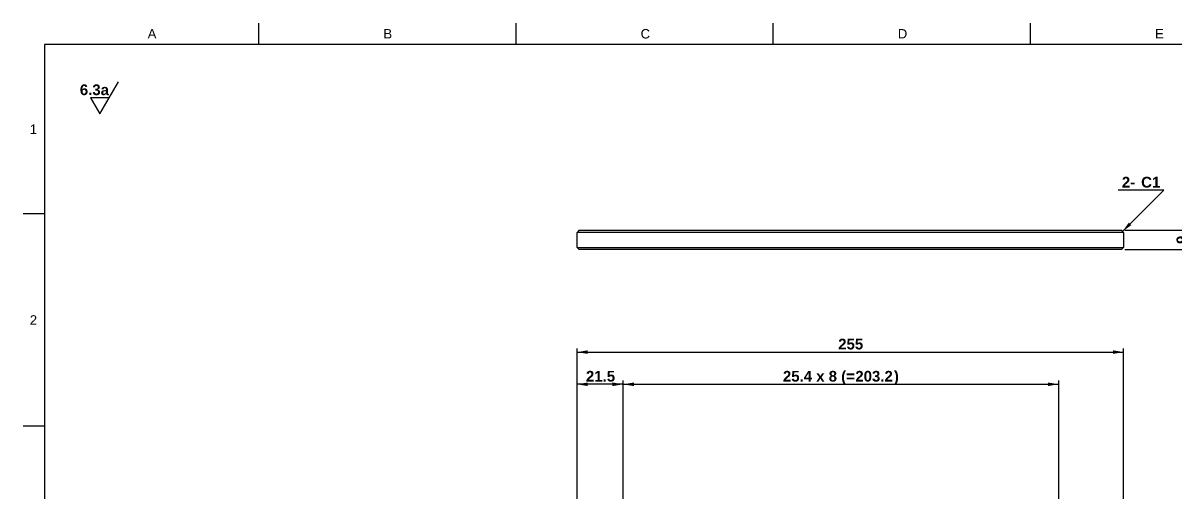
# Model space of a CAD drawing. Header units: millimetres. Extents: x 0 to 416, y -34 to 292.
# Drawn here: x 5 to 274, y 182.4 to 292 of the extents above; entities that cross this region are included whole.
import ezdxf
from ezdxf.entities.mleader import LeaderData, LeaderLine
from ezdxf.enums import TextEntityAlignment as Align
from ezdxf.math import Vec2, Vec3

# ---------------------------------------------------------------- set-up
doc = ezdxf.new("R2010")
doc.units = ezdxf.units.MM
for name, color, linetype in [('Default', 7, 'Continuous'), ('MEC-000096833', 7, 'Continuous'), ('Template', 7, 'Continuous')]:
    doc.layers.add(name, color=color, linetype=linetype)
doc.styles.add('SEACAD_Arial', font='')
doc.styles.add('SEACAD_ArialB', font='arialbd.ttf')
doc.styles.get('SEACAD_Arial').set_extended_font_data('Arial')
doc.dimstyles.new('Call', dxfattribs={"dimtxt": 2.5, "dimasz": 2.5, "dimexe": 0.875, "dimexo": 0.75, "dimtad": 1, "dimdec": 3, "dimlfac": 2, "dimdsep": 46, "dimtxsty": 'SEACAD_Arial', "dimblk1": '_SE_FILLED', "dimblk2": '_SE_FILLED', "dimsah": 1, "dimcen": 1.25, "dimadec": 3, "dimazin": 0, "dimtfac": 0.5, "dimtdec": 4, "dimtmove": 0, "dimatfit": 3, "dimfxl": 1, "dimarcsym": 0})

# ---------------------------------------------------------------- blocks, each defined once
blk = doc.blocks.new('SEANNOT_GROUP239')
at = {"layer": 'Default', "color": 7, "linetype": 'Continuous'}
for p, q in [((22.93, 270.82), (27.26, 278.32)), ((20.77, 274.57), (22.93, 270.82)), ((25.1, 274.57), (20.77, 274.57))]:
    blk.add_line(p, q, dxfattribs=at)
at = {"layer": 'Default', "color": 7, "linetype": 'Continuous', "style": 'SEACAD_ArialB'}
blk.add_text('6.3a', height=2.5, dxfattribs=at).set_placement((18.25, 277.69), align=Align.TOP_LEFT)
blk = doc.blocks.new('SE1')
at = {"layer": 'MEC-000096833', "color": 7, "linetype": 'Continuous'}
for p, q in [((134.75, 243.66), (134.25, 243.16)), ((134.25, 239.66), (134.25, 243.16)), ((139.25, 243.16), (134.25, 243.16)), ((134.75, 243.66), (139.25, 243.66)), ((139.25, 243.66), (256.75, 243.66)), ((256.75, 243.16), (139.25, 243.16)), ((256.75, 243.66), (261.25, 243.66)), ((261.75, 243.16), (256.75, 243.16)), ((261.75, 243.16), (261.25, 243.66)), ((261.75, 243.16), (261.75, 239.66)), ((134.25, 239.66), (139.25, 239.66)), ((134.25, 239.66), (134.75, 239.16)), ((139.25, 239.66), (256.75, 239.66)), ((256.75, 239.66), (261.75, 239.66)), ((261.25, 239.16), (261.75, 239.66)), ((139.25, 239.16), (134.75, 239.16)), ((256.75, 239.16), (139.25, 239.16)), ((261.25, 239.16), (256.75, 239.16))]:
    blk.add_line(p, q, dxfattribs=at)
blk = doc.blocks.new('DMBLK78')
at = {"layer": 'Default', "linetype": 'Continuous'}
for points in [[(136.75, 208.17), (134.25, 207.75), (136.75, 207.33)], [(142.5, 208.17), (142.5, 207.33), (145, 207.75)]]:
    blk.add_hatch(color=7, dxfattribs=at).paths.add_polyline_path(points)
at = {"layer": 'Default', "color": 7, "linetype": 'Continuous'}
for p, q in [((134.25, 165.76), (134.25, 208.63)), ((145, 207.75), (134.25, 207.75)), ((145, 165.74), (145, 208.63))]:
    blk.add_line(p, q, dxfattribs=at)
at = {"layer": 'Default', "color": 7, "linetype": 'Continuous', "style": 'SEACAD_ArialB'}
blk.add_text('21.5', height=2.5, dxfattribs=at).set_placement((136.32, 210.88), align=Align.TOP_LEFT)
blk = doc.blocks.new('_SE_FILLED')
at = {"color": 0}
blk.add_line((0, 0), (-1, 0), dxfattribs=at)
blk.add_solid([(0, 0), (-1, -0.1665), (-1, 0.1665), (0, 0)], dxfattribs=at)
blk = doc.blocks.new('DMBLK80')
at = {"layer": 'Default', "linetype": 'Continuous'}
for points in [[(277.63, 246.16), (276.8, 246.16), (277.21, 243.66)], [(277.63, 236.66), (277.21, 239.16), (276.8, 236.66)]]:
    blk.add_hatch(color=7, dxfattribs=at).paths.add_polyline_path(points)
at = {"layer": 'Default', "color": 7, "linetype": 'Continuous'}
for p, q in [((277.21, 234.16), (277.21, 248.66)), ((262, 243.66), (278.09, 243.66)), ((262, 239.16), (278.09, 239.16))]:
    blk.add_line(p, q, dxfattribs=at)
at = {"layer": 'Default', "color": 7, "linetype": 'Continuous', "style": 'SEACAD_ArialB'}
blk.add_text('9', height=2.5, rotation=90, dxfattribs=at).set_placement((274.09, 240.47), align=Align.TOP_LEFT)
blk = doc.blocks.new('GDimGGroup')
at = {"layer": 'Default', "linetype": 'Continuous'}
blk.add_hatch(color=7, dxfattribs=at).paths.add_polyline_path([(262.97, 245.47), (261.5, 243.41), (263.56, 244.88)])
at = {"layer": 'Default', "color": 7, "linetype": 'Continuous'}
for p, q in [((271.11, 253.02), (260.47, 253.02)), ((261.5, 243.41), (271.11, 253.02))]:
    blk.add_line(p, q, dxfattribs=at)
at = {"layer": 'Default', "color": 7, "linetype": 'Continuous', "style": 'SEACAD_ArialB'}
for s, p in [('2- ', (261.34, 256.14)), ('C1', (265.84, 256.14))]:
    blk.add_text(s, height=2.5, dxfattribs=at).set_placement(p, align=Align.TOP_LEFT)
blk = doc.blocks.new('DMBLK82')
at = {"layer": 'Default', "linetype": 'Continuous'}
for points in [[(147.5, 208.17), (145, 207.75), (147.5, 207.33)], [(244.1, 208.17), (244.1, 207.33), (246.6, 207.75)]]:
    blk.add_hatch(color=7, dxfattribs=at).paths.add_polyline_path(points)
at = {"layer": 'Default', "color": 7, "linetype": 'Continuous'}
for p, q in [((145, 162.51), (145, 208.63)), ((145, 207.75), (246.6, 207.75)), ((246.6, 162.51), (246.6, 208.63))]:
    blk.add_line(p, q, dxfattribs=at)
at = {"layer": 'Default', "color": 7, "linetype": 'Continuous', "style": 'SEACAD_ArialB'}
for s, p in [('25.4 x 8 (=', (182.27, 210.88)), ('203.2', (199.16, 210.88)), (')', (208.16, 210.88))]:
    blk.add_text(s, height=2.5, dxfattribs=at).set_placement(p, align=Align.TOP_LEFT)
blk = doc.blocks.new('DMBLK83')
at = {"layer": 'Default', "linetype": 'Continuous'}
for points in [[(136.75, 215.67), (134.25, 215.25), (136.75, 214.83)], [(259.25, 215.67), (259.25, 214.83), (261.75, 215.25)]]:
    blk.add_hatch(color=7, dxfattribs=at).paths.add_polyline_path(points)
at = {"layer": 'Default', "color": 7, "linetype": 'Continuous'}
for p, q in [((134.25, 165.76), (134.25, 216.13)), ((134.25, 215.25), (261.75, 215.25)), ((261.75, 165.76), (261.75, 216.13))]:
    blk.add_line(p, q, dxfattribs=at)
at = {"layer": 'Default', "color": 7, "linetype": 'Continuous', "style": 'SEACAD_ArialB'}
blk.add_text('255', height=2.5, dxfattribs=at).set_placement((195.17, 218.38), align=Align.TOP_LEFT)
blk = doc.blocks.new('_DOT')
at = {"color": 0, "linetype": 'ByBlock', "lineweight": -2}
blk.add_line((-0.5, 0), (-1, 0), dxfattribs=at)
at = {"color": 0, "linetype": 'ByBlock', "const_width": 0.5}
blk.add_lwpolyline([(-0.25, 0, 1), (0.25, 0, 1)], format="xyb", close=True, dxfattribs=at)

msp = doc.modelspace()

# ---------------------------------------------------------------- linework, layer by layer
at = {"layer": 'Template', "color": 7, "linetype": 'Continuous'}
for p, q in [((60, 287), (60, 292)), ((120, 287), (120, 292)), ((180, 287), (180, 292)), ((240, 287), (240, 292)), ((10, 287), (10, 10)), ((411, 287), (10, 287)), ((10, 247.5), (5, 247.5)), ((10, 198), (5, 198))]:
    msp.add_line(p, q, dxfattribs=at)

# ---------------------------------------------------------------- block references
at = {"layer": 'Default'}
for name in ['SEANNOT_GROUP239', 'GDimGGroup', 'SE1']:
    msp.add_blockref(name, (0, 0), dxfattribs=at)

# ---------------------------------------------------------------- dimensions: what is measured, and where the dimension line sits
at = {"layer": 'Default', "color": 7, "linetype": 'Continuous'}
for base, p1, p2, angle, text, picture, middle in [((277.21323, 239.16067), (261.24842, 239.16067), (261.24842, 243.66067), 90, '\\A1;<>', 'DMBLK80', (277.21323, 241.41067)), ((134.24842, 215.2512), (134.24842, 165.01215), (261.74842, 165.01215), 0, '\\A1;<>', 'DMBLK83', (197.99842, 215.2512)), ((144.99842, 207.7512), (144.99842, 161.76215), (246.59842, 161.76215), 0, '\\A1;25.4 x 8 (= <> )', 'DMBLK82', (195.79842, 207.7512))]:
    dim = msp.add_linear_dim(base=base, p1=p1, p2=p2, angle=angle, text=text, dimstyle='Call', dxfattribs=at)
    dim.commit()
    dim.dimension.update_dxf_attribs({"geometry": picture, "text_midpoint": middle, "dimtype": 161})
dim = msp.add_linear_dim(base=(134.24842, 207.7512), p1=(144.99842, 161.76215), p2=(134.24842, 165.01215), text='\\A1;<>', dimstyle='Call', dxfattribs=at)
dim.commit()
dim.dimension.update_dxf_attribs({"geometry": 'DMBLK78', "text_midpoint": (139.62342, 207.7512), "dimtype": 160})

# ---------------------------------------------------------------- leaders
at = {"layer": 'Template', "color": 7, "linetype": 'Continuous'}
ml = msp.add_multileader_mtext('Standard', dxfattribs=at)
ml.set_content('{\\pxsm0.9;\\fArial|b0||i0||c0|p34;\\W1.;A\\P}', color=256)
ml.set_leader_properties()
ml.set_arrow_properties(name='DOT')
ml.build(insert=Vec2(0, 0))
ml.multileader.update_dxf_attribs({"leader_type": 0, "dogleg_length": 0, "arrow_head_size": 1.76})
ctx = ml.context
ctx.base_point, ctx.char_height, ctx.arrow_head_size, ctx.landing_gap_size = Vec3(32.06522, 289.5), 2.2, 1.76, 0.77
ctx.mtext.insert = Vec3(34.06522, 290.6)
ml = msp.add_multileader_mtext('Standard', dxfattribs=at)
ml.set_content('{\\pxsm0.9;\\fArial|b0||i0||c0|p34;\\W1.;B\\P}', color=256)
ml.set_leader_properties()
ml.set_arrow_properties(name='DOT')
ml.build(insert=Vec2(0, 0))
ml.multileader.update_dxf_attribs({"leader_type": 0, "dogleg_length": 0, "arrow_head_size": 1.76})
ctx = ml.context
ctx.base_point, ctx.char_height, ctx.arrow_head_size, ctx.landing_gap_size = Vec3(87.06522, 289.5), 2.2, 1.76, 0.77
ctx.mtext.insert = Vec3(89.06522, 290.6)
ml = msp.add_multileader_mtext('Standard', dxfattribs=at)
ml.set_content('{\\pxsm0.9;\\fArial|b0||i0||c0|p34;\\W1.;C\\P}', color=256)
ml.set_leader_properties()
ml.set_arrow_properties(name='DOT')
ml.build(insert=Vec2(0, 0))
ml.multileader.update_dxf_attribs({"leader_type": 0, "dogleg_length": 0, "arrow_head_size": 1.76})
ctx = ml.context
ctx.base_point, ctx.char_height, ctx.arrow_head_size, ctx.landing_gap_size = Vec3(147.06522, 289.4813), 2.2, 1.76, 0.77
ctx.mtext.insert = Vec3(149.06522, 290.6)
ml = msp.add_multileader_mtext('Standard', dxfattribs=at)
ml.set_content('{\\pxsm0.9;\\fArial|b0||i0||c0|p34;\\W1.;D\\P}', color=256)
ml.set_leader_properties()
ml.set_arrow_properties(name='DOT')
ml.build(insert=Vec2(0, 0))
ml.multileader.update_dxf_attribs({"leader_type": 0, "dogleg_length": 0, "arrow_head_size": 1.76})
ctx = ml.context
ctx.base_point, ctx.char_height, ctx.arrow_head_size, ctx.landing_gap_size = Vec3(207.06522, 289.5), 2.2, 1.76, 0.77
ctx.mtext.insert = Vec3(209.06522, 290.6)
ml = msp.add_multileader_mtext('Standard', dxfattribs=at)
ml.set_content('{\\pxsm0.9;\\fArial|b0||i0||c0|p34;\\W1.;E\\P}', color=256)
ml.set_leader_properties()
ml.set_arrow_properties(name='DOT')
ml.build(insert=Vec2(0, 0))
ml.multileader.update_dxf_attribs({"leader_type": 0, "dogleg_length": 0, "arrow_head_size": 1.76})
ctx = ml.context
ctx.base_point, ctx.char_height, ctx.arrow_head_size, ctx.landing_gap_size = Vec3(267.06522, 289.5), 2.2, 1.76, 0.77
ctx.mtext.insert = Vec3(269.06522, 290.6)
ml = msp.add_multileader_mtext('Standard', dxfattribs=at)
ml.set_content('{\\pxsm0.9;\\fArial|b0||i0||c0|p34;\\W1.;1\\P}', color=256)
ml.set_leader_properties()
ml.set_arrow_properties(name='DOT')
ml.build(insert=Vec2(0, 0))
ml.multileader.update_dxf_attribs({"leader_type": 0, "dogleg_length": 0, "arrow_head_size": 1.76})
ctx = ml.context
ctx.base_point, ctx.char_height, ctx.arrow_head_size, ctx.landing_gap_size = Vec3(4.56522, 267.25), 2.2, 1.76, 0.77
ctx.mtext.insert = Vec3(6.56522, 268.35)
ml = msp.add_multileader_mtext('Standard', dxfattribs=at)
ml.set_content('{\\pxsm0.9;\\fArial|b0||i0||c0|p34;\\W1.;2\\P}', color=256)
ml.set_leader_properties()
ml.set_arrow_properties(name='DOT')
ml.build(insert=Vec2(0, 0))
ml.multileader.update_dxf_attribs({"leader_type": 0, "dogleg_length": 0, "arrow_head_size": 1.76})
ctx = ml.context
ctx.base_point, ctx.char_height, ctx.arrow_head_size, ctx.landing_gap_size = Vec3(4.56522, 222.75), 2.2, 1.76, 0.77
ctx.mtext.insert = Vec3(6.56522, 223.85)

doc.saveas('drawing.dxf')
